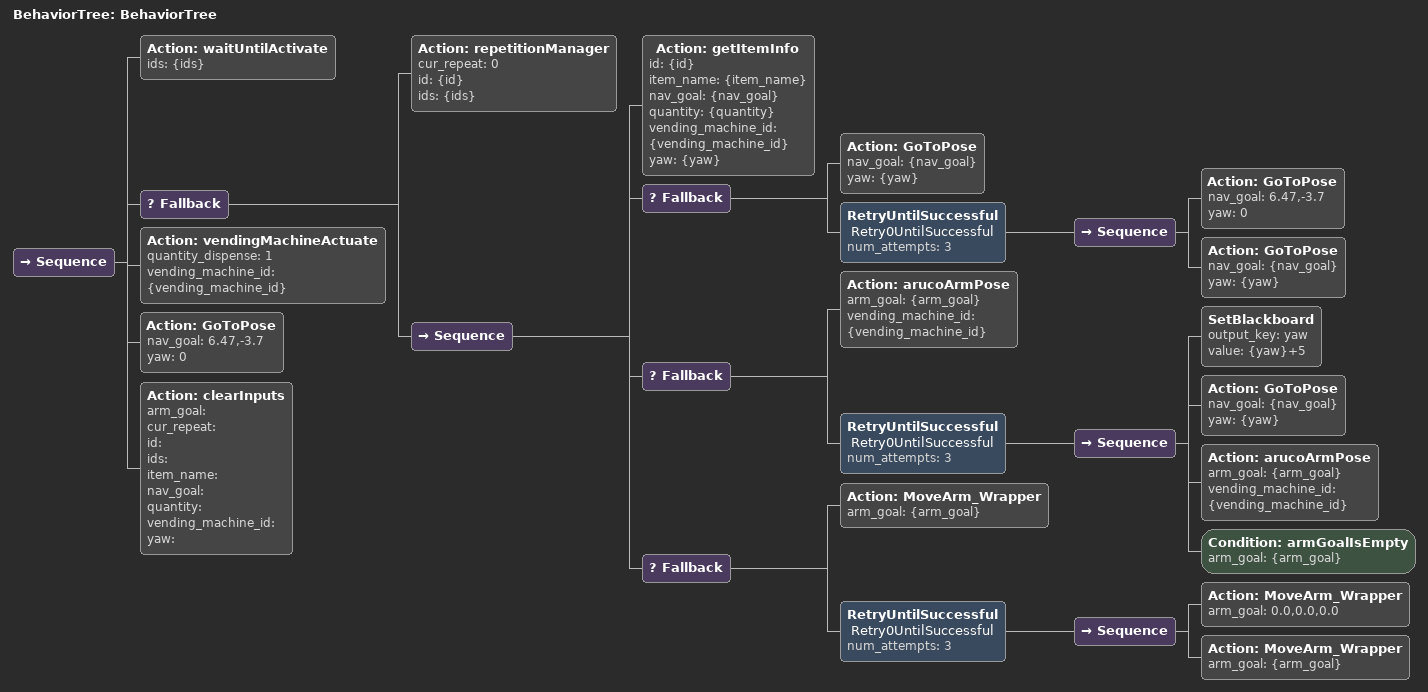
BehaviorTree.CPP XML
<?xml version="1.0"?>
<root main_tree_to_execute="BehaviorTree">
    <BehaviorTree ID="BehaviorTree">
        <Sequence>
            <Action ID="waitUntilActivate" ids="{ids}"/>
            <Fallback>
                <Action ID="repetitionManager" cur_repeat="0" id="{id}" ids="{ids}"/>
                <Sequence>
                    <Action ID="getItemInfo" id="{id}" item_name="{item_name}" nav_goal="{nav_goal}" quantity="{quantity}" vending_machine_id="{vending_machine_id}" yaw="{yaw}"/>
                    <Fallback>
                        <Action ID="GoToPose" nav_goal="{nav_goal}" yaw="{yaw}"/>
                        <RetryUntilSuccessful name="Retry0UntilSuccessful" num_attempts="3">
                            <Sequence>
                                <Action ID="GoToPose" nav_goal="6.47,-3.7" yaw="0"/>
                                <Action ID="GoToPose" nav_goal="{nav_goal}" yaw="{yaw}"/>
                            </Sequence>
                        </RetryUntilSuccessful>
                    </Fallback>
                    <Fallback>
                        <Action ID="arucoArmPose" arm_goal="{arm_goal}" vending_machine_id="{vending_machine_id}"/>
                        <RetryUntilSuccessful name="Retry0UntilSuccessful" num_attempts="3">
                            <Sequence>
                                <SetBlackboard output_key="yaw" value="{yaw}+5"/>
                                <Action ID="GoToPose" nav_goal="{nav_goal}" yaw="{yaw}"/>
                                <Action ID="arucoArmPose" arm_goal="{arm_goal}" vending_machine_id="{vending_machine_id}"/>
                                <Condition ID="armGoalIsEmpty" arm_goal="{arm_goal}"/>
                            </Sequence>
                        </RetryUntilSuccessful>
                    </Fallback>
                    <Fallback>
                        <Action ID="MoveArm_Wrapper" arm_goal="{arm_goal}"/>
                        <RetryUntilSuccessful name="Retry0UntilSuccessful" num_attempts="3">
                            <Sequence>
                                <Action ID="MoveArm_Wrapper" arm_goal="0.0,0.0,0.0"/>
                                <Action ID="MoveArm_Wrapper" arm_goal="{arm_goal}"/>
                            </Sequence>
                        </RetryUntilSuccessful>
                    </Fallback>
                </Sequence>
            </Fallback>
            <Action ID="vendingMachineActuate" quantity_dispense="1" vending_machine_id="{vending_machine_id}"/>
            <Action ID="GoToPose" nav_goal="6.47,-3.7" yaw="0"/>
            <Action ID="clearInputs" arm_goal="" cur_repeat="" id="" ids="" item_name="" nav_goal="" quantity="" vending_machine_id="" yaw=""/>
        </Sequence>
    </BehaviorTree>
</root>
